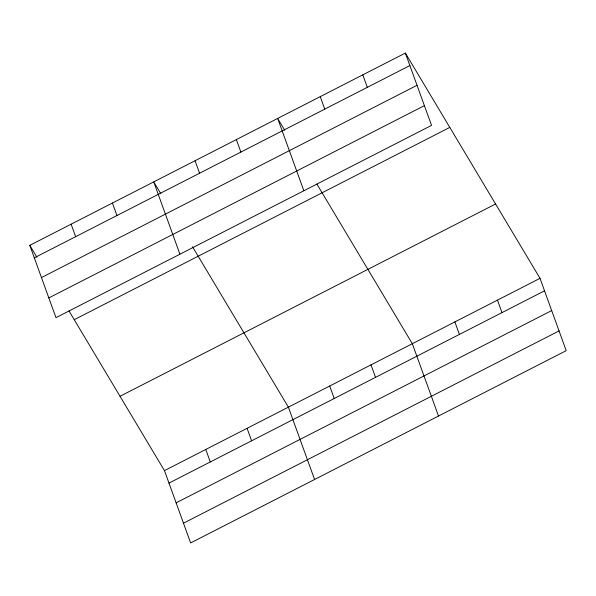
<?xml version="1.0" encoding="UTF-8"?>
<svg xmlns="http://www.w3.org/2000/svg" width="596" height="596" viewBox="0 0 596 596"><rect width="100%" height="100%" fill="white"/><g stroke="black" fill="none" stroke-linecap="round" stroke-linejoin="round"><path stroke-width="0.89" d="M405.362 53.066L431.541 125.384L55.979 317.661L29.8 245.343L405.362 53.066L540.021 278.339L566.2 350.657L190.638 542.934L164.459 470.617L69.039 310.985M34.322 257.83L409.884 65.545M41.467 277.572L417.029 85.295M48.835 297.918L424.397 105.634M74.239 319.687L449.801 127.402M120.019 396.28L495.581 203.996M164.459 470.617L540.021 278.339M168.973 483.103L544.543 290.826M176.125 502.845L551.687 310.568M183.486 523.191L559.055 330.914M284.761 130.3L277.669 118.44L303.848 190.757M316.908 184.082L412.328 343.713L438.507 416.03M160.831 193.752L153.738 181.892L179.917 254.209M192.501 246.744L288.389 407.165L314.569 479.482M29.8 245.343L36.892 257.204M497.459 300.131L501.974 312.617M454.897 321.922L459.412 334.408M362.8 74.858L367.322 87.344M320.238 96.649L324.753 109.135M371.017 364.864L375.54 377.35M329.707 386.014L334.222 398.5M236.359 139.591L240.881 152.077M195.048 160.741L199.571 173.227M247.079 428.315L251.601 440.802M205.769 449.466L210.291 461.952M112.421 203.042L116.943 215.529M71.11 224.193L75.632 236.679"/></g></svg>
